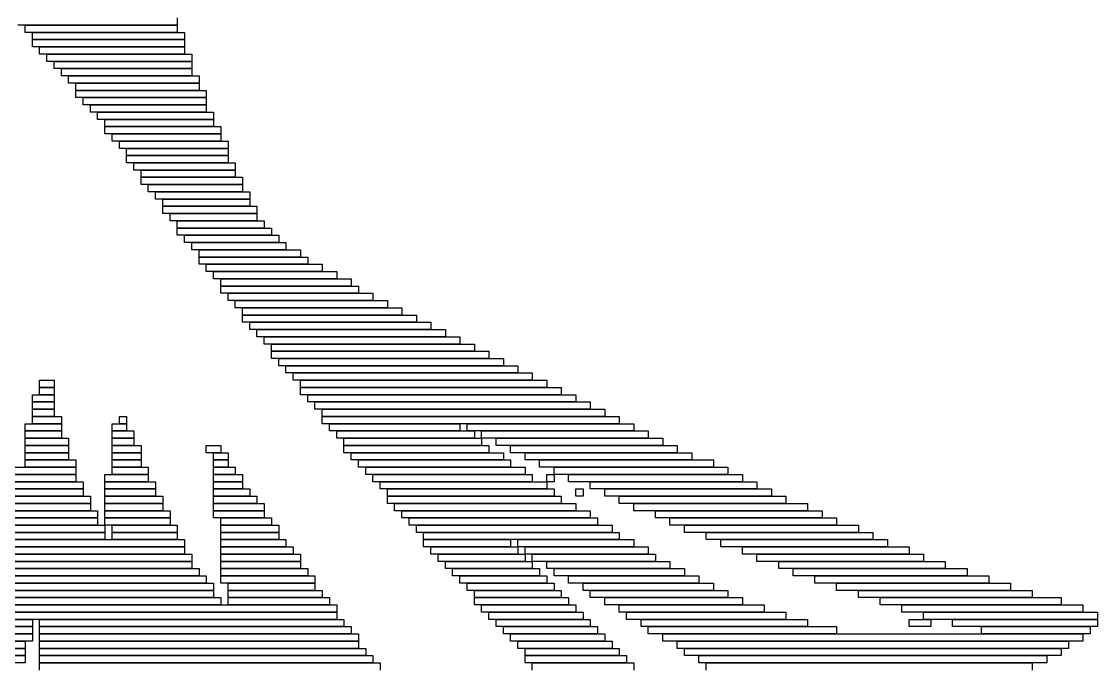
# Model space of a CAD drawing. Extents: x 309 to 714, y 307 to 718.
# Drawn here: x 534.5 to 683, y 420.5 to 509.5 of the extents above; entities that cross this region are included whole.
import ezdxf

# ---------------------------------------------------------------- set-up
doc = ezdxf.new("R2010")
doc.units = 0

msp = doc.modelspace()

# ---------------------------------------------------------------- linework, layer by layer
for p, q in [((556, 510), (556, 509)), ((556, 509), (534, 509)), ((535, 509), (556, 509)), ((535, 508), (535, 509)), ((556, 508), (535, 508)), ((536, 508), (557, 508)), ((536, 507), (536, 508)), ((556, 509), (556, 508)), ((557, 508), (557, 507)), ((557, 507), (536, 507)), ((536, 507), (557, 507)), ((536, 506), (536, 507)), ((557, 507), (557, 506)), ((557, 506), (536, 506)), ((537, 506), (557, 506)), ((537, 505), (537, 506)), ((557, 505), (537, 505)), ((538, 505), (558, 505)), ((538, 504), (538, 505)), ((557, 506), (557, 505)), ((558, 505), (558, 504)), ((558, 504), (538, 504)), ((539, 504), (558, 504)), ((539, 503), (539, 504)), ((558, 504), (558, 503)), ((558, 503), (539, 503)), ((540, 503), (558, 503)), ((540, 502), (540, 503)), ((558, 502), (540, 502)), ((541, 502), (559, 502)), ((541, 501), (541, 502)), ((558, 503), (558, 502)), ((559, 502), (559, 501)), ((559, 501), (541, 501)), ((542, 501), (559, 501)), ((542, 500), (542, 501)), ((559, 501), (559, 500)), ((559, 500), (542, 500)), ((542, 500), (560, 500)), ((542, 499), (542, 500)), ((560, 499), (542, 499)), ((543, 499), (560, 499)), ((543, 498), (543, 499)), ((560, 500), (560, 499)), ((560, 499), (560, 498)), ((560, 498), (543, 498)), ((544, 498), (560, 498)), ((544, 497), (544, 498)), ((560, 498), (560, 497)), ((560, 497), (544, 497)), ((545, 497), (561, 497)), ((545, 496), (545, 497)), ((561, 496), (545, 496)), ((546, 496), (561, 496)), ((546, 495), (546, 496)), ((561, 497), (561, 496)), ((561, 496), (561, 495)), ((561, 495), (546, 495)), ((546, 495), (562, 495)), ((546, 494), (546, 495)), ((562, 495), (562, 494)), ((562, 494), (546, 494)), ((547, 494), (562, 494)), ((547, 493), (547, 494)), ((562, 494), (562, 493)), ((562, 493), (547, 493)), ((548, 493), (563, 493)), ((548, 492), (548, 493)), ((563, 492), (548, 492)), ((549, 492), (563, 492)), ((549, 491), (549, 492)), ((563, 493), (563, 492)), ((563, 492), (563, 491)), ((563, 491), (549, 491)), ((549, 491), (563, 491)), ((549, 490), (549, 491)), ((563, 491), (563, 490)), ((563, 490), (549, 490)), ((550, 490), (564, 490)), ((550, 489), (550, 490)), ((564, 489), (550, 489)), ((551, 489), (564, 489)), ((551, 488), (551, 489)), ((564, 490), (564, 489)), ((564, 489), (564, 488)), ((564, 488), (551, 488)), ((551, 488), (565, 488)), ((551, 487), (551, 488)), ((565, 488), (565, 487)), ((565, 487), (551, 487)), ((552, 487), (565, 487)), ((552, 486), (552, 487)), ((565, 486), (552, 486)), ((553, 486), (566, 486)), ((553, 485), (553, 486)), ((565, 487), (565, 486)), ((566, 486), (566, 485)), ((566, 485), (553, 485)), ((554, 485), (566, 485)), ((554, 484), (554, 485)), ((566, 485), (566, 484)), ((566, 484), (554, 484)), ((554, 484), (567, 484)), ((554, 483), (554, 484)), ((567, 483), (554, 483)), ((555, 483), (567, 483)), ((555, 482), (555, 483)), ((567, 484), (567, 483)), ((567, 483), (567, 482)), ((567, 482), (555, 482)), ((556, 482), (568, 482)), ((556, 481), (556, 482)), ((568, 482), (568, 481)), ((568, 481), (556, 481)), ((556, 481), (569, 481)), ((556, 480), (556, 481)), ((569, 480), (556, 480)), ((557, 480), (570, 480)), ((557, 479), (557, 480)), ((569, 481), (569, 480)), ((570, 480), (570, 479)), ((570, 479), (557, 479)), ((558, 479), (571, 479)), ((558, 478), (558, 479)), ((571, 479), (571, 478)), ((571, 478), (558, 478)), ((559, 478), (573, 478)), ((559, 477), (559, 478)), ((573, 477), (559, 477)), ((559, 477), (574, 477)), ((559, 476), (559, 477)), ((573, 478), (573, 477)), ((574, 477), (574, 476)), ((574, 476), (559, 476)), ((560, 476), (576, 476)), ((560, 475), (560, 476)), ((576, 476), (576, 475)), ((576, 475), (560, 475)), ((561, 475), (578, 475)), ((561, 474), (561, 475)), ((578, 474), (561, 474)), ((562, 474), (580, 474)), ((562, 473), (562, 474)), ((578, 475), (578, 474)), ((580, 474), (580, 473)), ((580, 473), (562, 473)), ((562, 473), (581, 473)), ((562, 472), (562, 473)), ((581, 473), (581, 472)), ((581, 472), (562, 472)), ((563, 472), (583, 472)), ((563, 471), (563, 472)), ((583, 471), (563, 471)), ((564, 471), (585, 471)), ((564, 470), (564, 471)), ((583, 472), (583, 471)), ((585, 471), (585, 470)), ((585, 470), (564, 470)), ((565, 470), (587, 470)), ((565, 469), (565, 470)), ((587, 470), (587, 469)), ((587, 469), (565, 469)), ((565, 469), (589, 469)), ((565, 468), (565, 469)), ((589, 468), (565, 468)), ((566, 468), (591, 468)), ((566, 467), (566, 468)), ((589, 469), (589, 468)), ((591, 468), (591, 467)), ((591, 467), (566, 467)), ((567, 467), (593, 467)), ((567, 466), (567, 467)), ((593, 467), (593, 466)), ((593, 466), (567, 466)), ((568, 466), (595, 466)), ((568, 465), (568, 466)), ((595, 465), (568, 465)), ((569, 465), (597, 465)), ((569, 464), (569, 465)), ((595, 466), (595, 465)), ((597, 465), (597, 464)), ((597, 464), (569, 464)), ((569, 464), (599, 464)), ((569, 463), (569, 464)), ((599, 464), (599, 463)), ((599, 463), (569, 463)), ((570, 463), (601, 463)), ((570, 462), (570, 463)), ((601, 462), (570, 462)), ((571, 462), (603, 462)), ((571, 461), (571, 462)), ((601, 463), (601, 462)), ((603, 462), (603, 461)), ((603, 461), (571, 461)), ((572, 461), (605, 461)), ((572, 460), (572, 461)), ((605, 461), (605, 460)), ((537, 460), (539, 460)), ((537, 459), (537, 460)), ((539, 459), (537, 459)), ((537, 459), (539, 459)), ((537, 458), (537, 459)), ((539, 460), (539, 459)), ((539, 459), (539, 458)), ((605, 460), (572, 460)), ((573, 460), (607, 460)), ((573, 459), (573, 460)), ((607, 459), (573, 459)), ((573, 459), (609, 459)), ((573, 458), (573, 459)), ((607, 460), (607, 459)), ((609, 459), (609, 458)), ((536, 458), (539, 458)), ((536, 457), (536, 458)), ((539, 458), (537, 458)), ((539, 458), (539, 457)), ((609, 458), (573, 458)), ((574, 458), (611, 458)), ((574, 457), (574, 458)), ((611, 458), (611, 457)), ((539, 457), (536, 457)), ((536, 457), (539, 457)), ((536, 456), (536, 457)), ((539, 456), (536, 456)), ((536, 456), (539, 456)), ((536, 455), (536, 456)), ((539, 457), (539, 456)), ((539, 456), (539, 455)), ((611, 457), (574, 457)), ((575, 457), (613, 457)), ((575, 456), (575, 457)), ((613, 456), (575, 456)), ((576, 456), (615, 456)), ((576, 455), (576, 456)), ((613, 457), (613, 456)), ((615, 456), (615, 455)), ((539, 455), (536, 455)), ((536, 455), (540, 455)), ((536, 454), (536, 455)), ((540, 455), (540, 454)), ((548, 455), (549, 455)), ((548, 454), (548, 455)), ((549, 455), (549, 454)), ((615, 455), (576, 455)), ((576, 455), (617, 455)), ((576, 454), (576, 455)), ((617, 455), (617, 454)), ((535, 454), (540, 454)), ((535, 453), (535, 454)), ((540, 453), (535, 453)), ((535, 453), (540, 453)), ((535, 452), (535, 453)), ((540, 454), (536, 454)), ((540, 454), (540, 453)), ((540, 453), (540, 452)), ((547, 454), (549, 454)), ((547, 453), (547, 454)), ((549, 453), (547, 453)), ((547, 453), (550, 453)), ((547, 452), (547, 453)), ((549, 454), (548, 454)), ((549, 454), (549, 453)), ((550, 453), (550, 452)), ((617, 454), (576, 454)), ((577, 454), (595, 454)), ((577, 453), (577, 454)), ((595, 453), (577, 453)), ((578, 453), (597, 453)), ((578, 452), (578, 453)), ((595, 454), (595, 453)), ((596, 454), (619, 454)), ((596, 453), (596, 454)), ((619, 453), (596, 453)), ((597, 453), (597, 452)), ((598, 453), (621, 453)), ((598, 452), (598, 453)), ((619, 454), (619, 453)), ((621, 453), (621, 452)), ((540, 452), (535, 452)), ((535, 452), (541, 452)), ((535, 451), (535, 452)), ((541, 452), (541, 451)), ((550, 452), (547, 452)), ((547, 452), (550, 452)), ((547, 451), (547, 452)), ((550, 452), (550, 451)), ((597, 452), (578, 452)), ((579, 452), (598, 452)), ((579, 451), (579, 452)), ((621, 452), (598, 452)), ((598, 452), (598, 451)), ((600, 452), (623, 452)), ((600, 451), (600, 452)), ((623, 452), (623, 451)), ((541, 451), (535, 451)), ((535, 451), (541, 451)), ((535, 450), (535, 451)), ((541, 450), (535, 450)), ((535, 450), (541, 450)), ((535, 449), (535, 450)), ((541, 451), (541, 450)), ((541, 450), (541, 449)), ((550, 451), (547, 451)), ((547, 451), (551, 451)), ((547, 450), (547, 451)), ((551, 450), (547, 450)), ((547, 450), (551, 450)), ((547, 449), (547, 450)), ((551, 451), (551, 450)), ((551, 450), (551, 449)), ((560, 451), (562, 451)), ((560, 450), (560, 451)), ((562, 450), (560, 450)), ((561, 450), (563, 450)), ((561, 449), (561, 450)), ((562, 451), (562, 450)), ((563, 450), (563, 449)), ((598, 451), (579, 451)), ((579, 451), (599, 451)), ((579, 450), (579, 451)), ((599, 450), (579, 450)), ((580, 450), (601, 450)), ((580, 449), (580, 450)), ((599, 451), (599, 450)), ((623, 451), (600, 451)), ((601, 450), (601, 449)), ((602, 451), (625, 451)), ((602, 450), (602, 451)), ((625, 450), (602, 450)), ((604, 450), (627, 450)), ((604, 449), (604, 450)), ((625, 451), (625, 450)), ((627, 450), (627, 449)), ((541, 449), (535, 449)), ((535, 449), (542, 449)), ((535, 448), (535, 449)), ((542, 449), (542, 448)), ((551, 449), (547, 449)), ((547, 449), (551, 449)), ((547, 448), (547, 449)), ((551, 449), (551, 448)), ((563, 449), (561, 449)), ((561, 449), (563, 449)), ((561, 448), (561, 449)), ((563, 449), (563, 448)), ((601, 449), (580, 449)), ((581, 449), (602, 449)), ((581, 448), (581, 449)), ((602, 449), (602, 448)), ((627, 449), (604, 449)), ((606, 449), (630, 449)), ((606, 448), (606, 449)), ((630, 449), (630, 448)), ((505, 448), (542, 448)), ((542, 447), (505, 447)), ((507, 447), (542, 447)), ((542, 448), (535, 448)), ((542, 448), (542, 447)), ((542, 447), (542, 446)), ((546, 447), (552, 447)), ((546, 446), (546, 447)), ((551, 448), (547, 448)), ((547, 448), (552, 448)), ((547, 447), (547, 448)), ((552, 447), (547, 447)), ((552, 448), (552, 447)), ((552, 447), (552, 446)), ((563, 448), (561, 448)), ((561, 448), (564, 448)), ((561, 447), (561, 448)), ((564, 447), (561, 447)), ((561, 447), (565, 447)), ((561, 446), (561, 447)), ((564, 448), (564, 447)), ((565, 447), (565, 446)), ((602, 448), (581, 448)), ((582, 448), (604, 448)), ((582, 447), (582, 448)), ((604, 447), (582, 447)), ((583, 447), (605, 447)), ((583, 446), (583, 447)), ((604, 448), (604, 447)), ((605, 447), (605, 446)), ((630, 448), (606, 448)), ((607, 447), (608, 447)), ((607, 446), (607, 447)), ((608, 448), (632, 448)), ((608, 447), (608, 448)), ((632, 447), (608, 447)), ((608, 447), (608, 446)), ((610, 447), (634, 447)), ((610, 446), (610, 447)), ((632, 448), (632, 447)), ((634, 447), (634, 446)), ((542, 446), (507, 446)), ((509, 446), (543, 446)), ((543, 446), (543, 445)), ((552, 446), (546, 446)), ((546, 446), (553, 446)), ((546, 445), (546, 446)), ((553, 446), (553, 445)), ((565, 446), (561, 446)), ((561, 446), (565, 446)), ((561, 445), (561, 446)), ((565, 446), (565, 445)), ((605, 446), (583, 446)), ((584, 446), (607, 446)), ((584, 445), (584, 446)), ((608, 446), (607, 446)), ((607, 446), (607, 445)), ((634, 446), (610, 446)), ((613, 446), (636, 446)), ((613, 445), (613, 446)), ((636, 446), (636, 445)), ((543, 445), (509, 445)), ((511, 445), (543, 445)), ((543, 445), (543, 444)), ((553, 445), (546, 445)), ((546, 445), (553, 445)), ((546, 444), (546, 445)), ((553, 445), (553, 444)), ((565, 445), (561, 445)), ((561, 445), (566, 445)), ((561, 444), (561, 445)), ((566, 445), (566, 444)), ((607, 445), (584, 445)), ((585, 445), (608, 445)), ((585, 444), (585, 445)), ((608, 445), (608, 444)), ((611, 445), (612, 445)), ((611, 444), (611, 445)), ((612, 445), (612, 444)), ((636, 445), (613, 445)), ((615, 445), (638, 445)), ((615, 444), (615, 445)), ((638, 445), (638, 444)), ((543, 444), (511, 444)), ((514, 444), (544, 444)), ((544, 443), (514, 443)), ((517, 443), (544, 443)), ((544, 444), (544, 443)), ((544, 443), (544, 442)), ((553, 444), (546, 444)), ((546, 444), (554, 444)), ((546, 443), (546, 444)), ((554, 443), (546, 443)), ((546, 443), (554, 443)), ((546, 442), (546, 443)), ((554, 444), (554, 443)), ((554, 443), (554, 442)), ((566, 444), (561, 444)), ((561, 444), (567, 444)), ((561, 443), (561, 444)), ((567, 443), (561, 443)), ((561, 443), (568, 443)), ((561, 442), (561, 443)), ((567, 444), (567, 443)), ((568, 443), (568, 442)), ((608, 444), (585, 444)), ((585, 444), (609, 444)), ((585, 443), (585, 444)), ((609, 443), (585, 443)), ((586, 443), (611, 443)), ((586, 442), (586, 443)), ((609, 444), (609, 443)), ((612, 444), (611, 444)), ((611, 443), (611, 442)), ((638, 444), (615, 444)), ((617, 444), (640, 444)), ((617, 443), (617, 444)), ((640, 443), (617, 443)), ((619, 443), (643, 443)), ((619, 442), (619, 443)), ((640, 444), (640, 443)), ((643, 443), (643, 442)), ((544, 442), (517, 442)), ((519, 442), (545, 442)), ((545, 442), (545, 441)), ((554, 442), (546, 442)), ((546, 442), (555, 442)), ((546, 441), (546, 442)), ((555, 442), (555, 441)), ((568, 442), (561, 442)), ((561, 442), (568, 442)), ((561, 441), (561, 442)), ((568, 442), (568, 441)), ((611, 442), (586, 442)), ((587, 442), (613, 442)), ((587, 441), (587, 442)), ((613, 442), (613, 441)), ((643, 442), (619, 442)), ((622, 442), (645, 442)), ((622, 441), (622, 442)), ((645, 442), (645, 441)), ((545, 441), (519, 441)), ((522, 441), (545, 441)), ((545, 440), (522, 440)), ((524, 440), (546, 440)), ((545, 441), (545, 440)), ((555, 441), (546, 441)), ((546, 441), (555, 441)), ((546, 440), (546, 441)), ((555, 440), (546, 440)), ((546, 440), (546, 439)), ((547, 440), (556, 440)), ((547, 439), (547, 440)), ((555, 441), (555, 440)), ((556, 440), (556, 439)), ((568, 441), (561, 441)), ((562, 441), (569, 441)), ((562, 440), (562, 441)), ((569, 440), (562, 440)), ((562, 440), (570, 440)), ((562, 439), (562, 440)), ((569, 441), (569, 440)), ((570, 440), (570, 439)), ((613, 441), (587, 441)), ((588, 441), (614, 441)), ((588, 440), (588, 441)), ((614, 440), (588, 440)), ((589, 440), (616, 440)), ((589, 439), (589, 440)), ((614, 441), (614, 440)), ((616, 440), (616, 439)), ((645, 441), (622, 441)), ((624, 441), (647, 441)), ((624, 440), (624, 441)), ((647, 440), (624, 440)), ((626, 440), (650, 440)), ((626, 439), (626, 440)), ((647, 441), (647, 440)), ((650, 440), (650, 439)), ((546, 439), (524, 439)), ((525, 439), (546, 439)), ((546, 439), (546, 438)), ((556, 439), (547, 439)), ((547, 439), (556, 439)), ((547, 438), (547, 439)), ((556, 439), (556, 438)), ((570, 439), (562, 439)), ((562, 439), (570, 439)), ((562, 438), (562, 439)), ((570, 439), (570, 438)), ((616, 439), (589, 439)), ((590, 439), (617, 439)), ((590, 438), (590, 439)), ((617, 439), (617, 438)), ((650, 439), (626, 439)), ((629, 439), (652, 439)), ((629, 438), (629, 439)), ((652, 439), (652, 438)), ((546, 438), (525, 438)), ((526, 438), (557, 438)), ((557, 437), (526, 437)), ((526, 437), (557, 437)), ((556, 438), (547, 438)), ((557, 438), (557, 437)), ((557, 437), (557, 436)), ((570, 438), (562, 438)), ((562, 438), (571, 438)), ((562, 437), (562, 438)), ((571, 437), (562, 437)), ((562, 437), (572, 437)), ((562, 436), (562, 437)), ((571, 438), (571, 437)), ((572, 437), (572, 436)), ((617, 438), (590, 438)), ((590, 438), (602, 438)), ((590, 437), (590, 438)), ((602, 437), (590, 437)), ((591, 437), (603, 437)), ((591, 436), (591, 437)), ((602, 438), (602, 437)), ((603, 438), (619, 438)), ((603, 437), (603, 438)), ((619, 437), (603, 437)), ((603, 437), (603, 436)), ((604, 437), (621, 437)), ((604, 436), (604, 437)), ((619, 438), (619, 437)), ((621, 437), (621, 436)), ((652, 438), (629, 438)), ((631, 438), (654, 438)), ((631, 437), (631, 438)), ((654, 437), (631, 437)), ((634, 437), (657, 437)), ((634, 436), (634, 437)), ((654, 438), (654, 437)), ((657, 437), (657, 436)), ((557, 436), (526, 436)), ((526, 436), (558, 436)), ((558, 436), (558, 435)), ((572, 436), (562, 436)), ((562, 436), (573, 436)), ((562, 435), (562, 436)), ((573, 436), (573, 435)), ((603, 436), (591, 436)), ((592, 436), (604, 436)), ((592, 435), (592, 436)), ((621, 436), (604, 436)), ((604, 436), (604, 435)), ((605, 436), (622, 436)), ((605, 435), (605, 436)), ((622, 436), (622, 435)), ((657, 436), (634, 436)), ((636, 436), (659, 436)), ((636, 435), (636, 436)), ((659, 436), (659, 435)), ((525, 434), (559, 434)), ((558, 435), (526, 435)), ((526, 435), (558, 435)), ((558, 434), (526, 434)), ((558, 435), (558, 434)), ((559, 434), (559, 433)), ((573, 435), (562, 435)), ((562, 435), (573, 435)), ((562, 434), (562, 435)), ((573, 434), (562, 434)), ((562, 434), (574, 434)), ((562, 433), (562, 434)), ((573, 435), (573, 434)), ((574, 434), (574, 433)), ((604, 435), (592, 435)), ((593, 435), (605, 435)), ((593, 434), (593, 435)), ((605, 434), (593, 434)), ((594, 434), (606, 434)), ((594, 433), (594, 434)), ((622, 435), (605, 435)), ((605, 435), (605, 434)), ((606, 434), (606, 433)), ((607, 435), (624, 435)), ((607, 434), (607, 435)), ((624, 434), (607, 434)), ((608, 434), (626, 434)), ((608, 433), (608, 434)), ((624, 435), (624, 434)), ((626, 434), (626, 433)), ((659, 435), (636, 435)), ((639, 435), (662, 435)), ((639, 434), (639, 435)), ((662, 434), (639, 434)), ((641, 434), (665, 434)), ((641, 433), (641, 434)), ((662, 435), (662, 434)), ((665, 434), (665, 433)), ((559, 433), (525, 433)), ((525, 433), (560, 433)), ((560, 433), (560, 432)), ((574, 433), (562, 433)), ((562, 433), (575, 433)), ((562, 432), (562, 433)), ((575, 433), (575, 432)), ((606, 433), (594, 433)), ((595, 433), (607, 433)), ((595, 432), (595, 433)), ((607, 433), (607, 432)), ((626, 433), (608, 433)), ((610, 433), (628, 433)), ((610, 432), (610, 433)), ((628, 433), (628, 432)), ((665, 433), (641, 433)), ((644, 433), (668, 433)), ((644, 432), (644, 433)), ((668, 433), (668, 432)), ((560, 432), (525, 432)), ((525, 432), (561, 432)), ((561, 431), (525, 431)), ((525, 431), (561, 431)), ((561, 432), (561, 431)), ((561, 431), (561, 430)), ((575, 432), (562, 432)), ((563, 432), (575, 432)), ((563, 431), (563, 432)), ((575, 431), (563, 431)), ((563, 431), (576, 431)), ((563, 430), (563, 431)), ((575, 432), (575, 431)), ((576, 431), (576, 430)), ((607, 432), (595, 432)), ((596, 432), (608, 432)), ((596, 431), (596, 432)), ((608, 431), (596, 431)), ((597, 431), (609, 431)), ((597, 430), (597, 431)), ((608, 432), (608, 431)), ((609, 431), (609, 430)), ((628, 432), (610, 432)), ((612, 432), (630, 432)), ((612, 431), (612, 432)), ((630, 431), (612, 431)), ((613, 431), (632, 431)), ((613, 430), (613, 431)), ((630, 432), (630, 431)), ((632, 431), (632, 430)), ((668, 432), (644, 432)), ((647, 432), (671, 432)), ((647, 431), (647, 432)), ((671, 431), (647, 431)), ((650, 431), (674, 431)), ((650, 430), (650, 431)), ((671, 432), (671, 431)), ((674, 431), (674, 430)), ((561, 430), (525, 430)), ((525, 430), (562, 430)), ((562, 430), (562, 429)), ((576, 430), (563, 430)), ((563, 430), (577, 430)), ((563, 429), (563, 430)), ((577, 430), (577, 429)), ((609, 430), (597, 430)), ((597, 430), (610, 430)), ((597, 429), (597, 430)), ((610, 430), (610, 429)), ((632, 430), (613, 430)), ((615, 430), (634, 430)), ((615, 429), (615, 430)), ((634, 430), (634, 429)), ((674, 430), (650, 430)), ((653, 430), (678, 430)), ((653, 429), (653, 430)), ((678, 430), (678, 429)), ((524, 428), (578, 428)), ((562, 429), (525, 429)), ((525, 429), (578, 429)), ((578, 428), (525, 428)), ((577, 429), (563, 429)), ((578, 429), (578, 428)), ((578, 428), (578, 427)), ((610, 429), (597, 429)), ((598, 429), (611, 429)), ((598, 428), (598, 429)), ((611, 428), (598, 428)), ((599, 428), (612, 428)), ((599, 427), (599, 428)), ((611, 429), (611, 428)), ((612, 428), (612, 427)), ((634, 429), (615, 429)), ((617, 429), (637, 429)), ((617, 428), (617, 429)), ((637, 428), (617, 428)), ((618, 428), (640, 428)), ((618, 427), (618, 428)), ((637, 429), (637, 428)), ((640, 428), (640, 427)), ((678, 429), (653, 429)), ((656, 429), (681, 429)), ((656, 428), (656, 429)), ((681, 428), (656, 428)), ((659, 428), (683, 428)), ((659, 427), (659, 428)), ((681, 429), (681, 428)), ((683, 428), (683, 427)), ((578, 427), (524, 427)), ((524, 427), (536, 427)), ((536, 427), (536, 426)), ((537, 427), (579, 427)), ((537, 426), (537, 427)), ((579, 427), (579, 426)), ((612, 427), (599, 427)), ((600, 427), (613, 427)), ((600, 426), (600, 427)), ((613, 427), (613, 426)), ((640, 427), (618, 427)), ((620, 427), (643, 427)), ((620, 426), (620, 427)), ((643, 427), (643, 426)), ((657, 427), (660, 427)), ((657, 426), (657, 427)), ((683, 427), (659, 427)), ((660, 427), (660, 426)), ((663, 427), (683, 427)), ((663, 426), (663, 427)), ((683, 427), (683, 426)), ((536, 426), (524, 426)), ((524, 426), (536, 426)), ((536, 425), (524, 425)), ((524, 425), (536, 425)), ((536, 426), (536, 425)), ((536, 425), (536, 424)), ((579, 426), (537, 426)), ((537, 426), (580, 426)), ((537, 425), (537, 426)), ((580, 425), (537, 425)), ((537, 425), (581, 425)), ((537, 424), (537, 425)), ((580, 426), (580, 425)), ((581, 425), (581, 424)), ((613, 426), (600, 426)), ((601, 426), (614, 426)), ((601, 425), (601, 426)), ((614, 425), (601, 425)), ((602, 425), (615, 425)), ((602, 424), (602, 425)), ((614, 426), (614, 425)), ((615, 425), (615, 424)), ((643, 426), (620, 426)), ((621, 426), (647, 426)), ((621, 425), (621, 426)), ((647, 425), (621, 425)), ((623, 425), (681, 425)), ((623, 424), (623, 425)), ((647, 426), (647, 425)), ((660, 426), (657, 426)), ((683, 426), (663, 426)), ((667, 426), (682, 426)), ((667, 425), (667, 426)), ((682, 425), (667, 425)), ((681, 425), (681, 424)), ((682, 426), (682, 425)), ((536, 424), (524, 424)), ((524, 424), (535, 424)), ((535, 424), (535, 423)), ((581, 424), (537, 424)), ((537, 424), (581, 424)), ((537, 423), (537, 424)), ((581, 424), (581, 423)), ((615, 424), (602, 424)), ((603, 424), (616, 424)), ((603, 423), (603, 424)), ((616, 424), (616, 423)), ((681, 424), (623, 424)), ((625, 424), (679, 424)), ((625, 423), (625, 424)), ((679, 424), (679, 423)), ((535, 423), (524, 423)), ((524, 423), (535, 423)), ((535, 422), (524, 422)), ((524, 422), (535, 422)), ((535, 423), (535, 422)), ((535, 422), (535, 421)), ((581, 423), (537, 423)), ((537, 423), (582, 423)), ((537, 422), (537, 423)), ((582, 422), (537, 422)), ((537, 422), (583, 422)), ((537, 421), (537, 422)), ((582, 423), (582, 422)), ((583, 422), (583, 421)), ((616, 423), (603, 423)), ((604, 423), (617, 423)), ((604, 422), (604, 423)), ((617, 422), (604, 422)), ((604, 422), (618, 422)), ((604, 421), (604, 422)), ((617, 423), (617, 422)), ((618, 422), (618, 421)), ((679, 423), (625, 423)), ((626, 423), (678, 423)), ((626, 422), (626, 423)), ((678, 422), (626, 422)), ((628, 422), (676, 422)), ((628, 421), (628, 422)), ((676, 422), (676, 421)), ((678, 423), (678, 422)), ((535, 421), (524, 421)), ((583, 421), (537, 421)), ((537, 421), (584, 421)), ((537, 420), (537, 421)), ((584, 421), (584, 420)), ((618, 421), (604, 421)), ((605, 421), (619, 421)), ((605, 420), (605, 421)), ((619, 421), (619, 420)), ((676, 421), (628, 421)), ((629, 421), (674, 421)), ((629, 420), (629, 421)), ((674, 421), (674, 420))]:
    msp.add_line(p, q)

doc.saveas('drawing.dxf')
